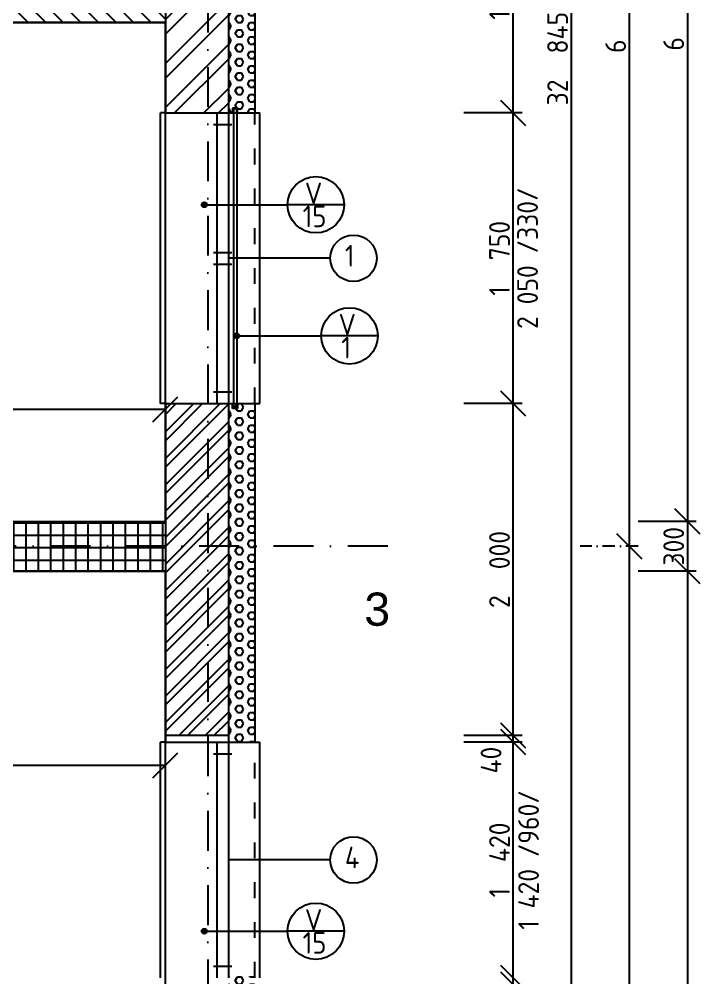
# Model space of a CAD drawing. Extents: x 4511820 to 5180432, y -1526536 to -944957.
# Drawn here: x 5039659 to 5043762, y -1334345 to -1328570 of the extents above; entities that cross this region are included whole.
import ezdxf

# ---------------------------------------------------------------- set-up
doc = ezdxf.new("R2010")
doc.units = 0
doc.header["$MEASUREMENT"] = 0
doc.linetypes.add('ACAD_ISO03W100', pattern=[30, 12, -18])
doc.linetypes.add('BODKOCIARKOVANA_3', pattern=[5.6, 3, -1.3, 0, -1.3])
doc.layers.get('0').update_dxf_attribs({"linetype": 'CONTINUOUS'})
doc.layers.get('Defpoints').update_dxf_attribs({"color": 61, "linetype": 'CONTINUOUS'})
for name, color, linetype in [('KÓTY', 4, 'CONTINUOUS'), ('MÚRY', 1, 'CONTINUOUS'), ('OKNÁ', 143, 'CONTINUOUS'), ('osi', 253, 'CONTINUOUS'), ('Plochy', 41, 'CONTINUOUS'), ('TENKÁ', 7, 'CONTINUOUS'), ('ŠRAFY', 82, 'CONTINUOUS')]:
    doc.layers.add(name, color=color, linetype=linetype)
doc.styles.add('styl1', font='arial.ttf')
doc.styles.add('STYLE1', font='isocp.shx')
doc.dimstyles.new('STANDARD-50', dxfattribs={"dimtxt": 125, "dimasz": 150, "dimexe": 10, "dimexo": 200, "dimgap": 20, "dimtad": 1, "dimdsep": 46, "dimlunit": 6, "dimtxsty": 'STYLE1', "dimblk1": 'OBLIQUE', "dimblk2": 'OBLIQUE', "dimsah": 1, "dimcen": 2.5, "dimse1": 1, "dimse2": 1, "dimadec": 0, "dimazin": 0, "dimtfac": 1, "dimtmove": 1, "dimatfit": 3, "dimldrblk": 'OBLIQUE', "dimfxl": 1, "dimtolj": 1, "dimtzin": 0, "dimarcsym": 0})
pattern_1 = [(0, (0, -175781), (0, 43.3012702), [25, -50]), (120, (0, -175781), (-37.5, -21.6506351), [25, -50]), (60, (25, -175781), (-37.5, 21.6506351), [25, -50])]

# ---------------------------------------------------------------- blocks, each defined once
blk = doc.blocks.new('_OBLIQUE')
at = {"color": 0, "linetype": 'ByBlock'}
blk.add_line((-0.5, -0.5), (0.5, 0.5), dxfattribs=at)
blk = doc.blocks.new('*D22271')
at = {"layer": 'Defpoints', "color": 0}
for p in [(5041881, -1325325.2), (5041881, -1331745.2), (5043337.5, -1331745.2)]:
    blk.add_point(p, dxfattribs=at)
at = {"layer": 'KÓTY', "color": 0, "lineweight": -2}
blk.add_line((5043337.5, -1325325.2), (5043337.5, -1331745.2), dxfattribs=at)
at = {"layer": 'KÓTY', "color": 0, "linetype": 'ByBlock', "lineweight": -2, "xscale": 150, "yscale": 150, "zscale": 150}
for p, rotation in [((5043337.5, -1325325.2), 90), ((5043337.5, -1331745.2), 270)]:
    blk.add_blockref('_OBLIQUE', p, dxfattribs=dict(at, rotation=rotation))
at = {"layer": 'KÓTY', "color": 0, "insert": (5043255, -1328535.2), "char_height": 125, "attachment_point": 5, "rotation": 90, "style": 'STYLE1'}
blk.add_mtext('\\A1;6ﾠ420', dxfattribs=at)
blk = doc.blocks.new('*D22272')
at = {"layer": 'Defpoints', "color": 0}
for p in [(5041881, -1331745.2), (5041881, -1338355.2), (5043337.5, -1338355.2)]:
    blk.add_point(p, dxfattribs=at)
at = {"layer": 'KÓTY', "color": 0, "lineweight": -2}
blk.add_line((5043337.5, -1331745.2), (5043337.5, -1338355.2), dxfattribs=at)
at = {"layer": 'KÓTY', "color": 0, "linetype": 'ByBlock', "lineweight": -2, "xscale": 150, "yscale": 150, "zscale": 150}
for p, rotation in [((5043337.5, -1331745.2), 90), ((5043337.5, -1338355.2), 270)]:
    blk.add_blockref('_OBLIQUE', p, dxfattribs=dict(at, rotation=rotation))
at = {"layer": 'KÓTY', "color": 0, "insert": (5043255, -1335050.2), "char_height": 125, "attachment_point": 5, "rotation": 90, "style": 'STYLE1'}
blk.add_mtext('\\A1;6ﾠ610', dxfattribs=at)
blk = doc.blocks.new('*D22275')
at = {"layer": 'Defpoints', "color": 0}
for p in [(5040921, -1312385.2), (5040921, -1345230.2), (5042987.5, -1345230.2)]:
    blk.add_point(p, dxfattribs=at)
at = {"layer": 'KÓTY', "color": 0, "lineweight": -2}
blk.add_line((5042987.5, -1312385.2), (5042987.5, -1345230.2), dxfattribs=at)
at = {"layer": 'KÓTY', "color": 0, "linetype": 'ByBlock', "lineweight": -2, "xscale": 150, "yscale": 150, "zscale": 150}
for p, rotation in [((5042987.5, -1312385.2), 90), ((5042987.5, -1345230.2), 270)]:
    blk.add_blockref('_OBLIQUE', p, dxfattribs=dict(at, rotation=rotation))
at = {"layer": 'KÓTY', "color": 0, "insert": (5042905, -1328807.7), "char_height": 125, "attachment_point": 5, "rotation": 90, "style": 'STYLE1'}
blk.add_mtext('\\A1;32ﾠ845', dxfattribs=at)
blk = doc.blocks.new('*D22280')
at = {"layer": 'Defpoints', "color": 0}
for p in [(5040921, -1334385.2), (5042637.5, -1334385.2), (5040921, -1335885.2)]:
    blk.add_point(p, dxfattribs=at)
at = {"layer": 'KÓTY', "color": 0, "lineweight": -2}
blk.add_line((5042637.5, -1335885.2), (5042637.5, -1334385.2), dxfattribs=at)
at = {"layer": 'KÓTY', "color": 0, "linetype": 'ByBlock', "lineweight": -2, "xscale": 150, "yscale": 150, "zscale": 150}
for p, rotation in [((5042637.5, -1334385.2), 90), ((5042637.5, -1335885.2), 270)]:
    blk.add_blockref('_OBLIQUE', p, dxfattribs=dict(at, rotation=rotation))
at = {"layer": 'KÓTY', "color": 0, "insert": (5042555, -1335135.2), "char_height": 125, "attachment_point": 5, "rotation": 90, "style": 'STYLE1'}
blk.add_mtext('\\A1;1ﾠ500', dxfattribs=at)
blk = doc.blocks.new('*D22281')
at = {"layer": 'Defpoints', "color": 0}
for p in [(5040921, -1332925.2), (5042637.5, -1332925.2), (5040921, -1334345.2)]:
    blk.add_point(p, dxfattribs=at)
at = {"layer": 'KÓTY', "color": 0, "lineweight": -2}
blk.add_line((5042637.5, -1334345.2), (5042637.5, -1332925.2), dxfattribs=at)
at = {"layer": 'KÓTY', "color": 0, "linetype": 'ByBlock', "lineweight": -2, "xscale": 150, "yscale": 150, "zscale": 150}
for p, rotation in [((5042637.5, -1332925.2), 90), ((5042637.5, -1334345.2), 270)]:
    blk.add_blockref('_OBLIQUE', p, dxfattribs=dict(at, rotation=rotation))
at = {"layer": 'KÓTY', "color": 0, "insert": (5042555, -1333635.2), "char_height": 125, "attachment_point": 5, "rotation": 90, "style": 'STYLE1'}
blk.add_mtext('\\A1;1ﾠ420', dxfattribs=at)
blk = doc.blocks.new('*D22282')
at = {"layer": 'Defpoints', "color": 0}
for p in [(5040921, -1330885.2), (5042637.5, -1330885.2), (5040921, -1332885.2)]:
    blk.add_point(p, dxfattribs=at)
at = {"layer": 'KÓTY', "color": 0, "lineweight": -2}
blk.add_line((5042637.5, -1332885.2), (5042637.5, -1330885.2), dxfattribs=at)
at = {"layer": 'KÓTY', "color": 0, "linetype": 'ByBlock', "lineweight": -2, "xscale": 150, "yscale": 150, "zscale": 150}
for p, rotation in [((5042637.5, -1330885.2), 90), ((5042637.5, -1332885.2), 270)]:
    blk.add_blockref('_OBLIQUE', p, dxfattribs=dict(at, rotation=rotation))
at = {"layer": 'KÓTY', "color": 0, "insert": (5042555, -1331885.2), "char_height": 125, "attachment_point": 5, "rotation": 90, "style": 'STYLE1'}
blk.add_mtext('\\A1;2ﾠ000', dxfattribs=at)
blk = doc.blocks.new('*D22283')
at = {"layer": 'Defpoints', "color": 0}
for p in [(5040921, -1329135.2), (5042637.5, -1329135.2), (5040921, -1330885.2)]:
    blk.add_point(p, dxfattribs=at)
at = {"layer": 'KÓTY', "color": 0, "lineweight": -2}
blk.add_line((5042637.5, -1330885.2), (5042637.5, -1329135.2), dxfattribs=at)
at = {"layer": 'KÓTY', "color": 0, "linetype": 'ByBlock', "lineweight": -2, "xscale": 150, "yscale": 150, "zscale": 150}
for p, rotation in [((5042637.5, -1329135.2), 90), ((5042637.5, -1330885.2), 270)]:
    blk.add_blockref('_OBLIQUE', p, dxfattribs=dict(at, rotation=rotation))
at = {"layer": 'KÓTY', "color": 0, "insert": (5042555, -1330010.2), "char_height": 125, "attachment_point": 5, "rotation": 90, "style": 'STYLE1'}
blk.add_mtext('\\A1;1ﾠ750', dxfattribs=at)
blk = doc.blocks.new('*D22284')
at = {"layer": 'Defpoints', "color": 0}
for p in [(5040921, -1327555.2), (5042637.5, -1327555.2), (5040921, -1329135.2)]:
    blk.add_point(p, dxfattribs=at)
at = {"layer": 'KÓTY', "color": 0, "lineweight": -2}
blk.add_line((5042637.5, -1329135.2), (5042637.5, -1327555.2), dxfattribs=at)
at = {"layer": 'KÓTY', "color": 0, "linetype": 'ByBlock', "lineweight": -2, "xscale": 150, "yscale": 150, "zscale": 150}
for p, rotation in [((5042637.5, -1327555.2), 90), ((5042637.5, -1329135.2), 270)]:
    blk.add_blockref('_OBLIQUE', p, dxfattribs=dict(at, rotation=rotation))
at = {"layer": 'KÓTY', "color": 0, "insert": (5042555, -1328345.2), "char_height": 125, "attachment_point": 5, "rotation": 90, "style": 'STYLE1'}
blk.add_mtext('\\A1;1ﾠ580', dxfattribs=at)
blk = doc.blocks.new('*D22295')
at = {"layer": 'Defpoints', "color": 0}
for p in [(5040921, -1334345.2), (5042637.5, -1334345.2), (5040921, -1334385.2)]:
    blk.add_point(p, dxfattribs=at)
at = {"layer": 'KÓTY', "color": 0, "lineweight": -2}
blk.add_line((5042637.5, -1334385.2), (5042637.5, -1334345.2), dxfattribs=at)
at = {"layer": 'KÓTY', "color": 0, "linetype": 'ByBlock', "lineweight": -2, "xscale": 150, "yscale": 150, "zscale": 150}
for p, rotation in [((5042637.5, -1334345.2), 90), ((5042637.5, -1334385.2), 270)]:
    blk.add_blockref('_OBLIQUE', p, dxfattribs=dict(at, rotation=rotation))
at = {"layer": 'KÓTY', "color": 0, "insert": (5042525.5, -1334491), "char_height": 125, "attachment_point": 5, "rotation": 90, "style": 'STYLE1'}
blk.add_mtext('\\A1;40', dxfattribs=at)
blk = doc.blocks.new('*D22296')
at = {"layer": 'Defpoints', "color": 0}
for p in [(5040921, -1332885.2), (5042637.5, -1332885.2), (5040921, -1332925.2)]:
    blk.add_point(p, dxfattribs=at)
at = {"layer": 'KÓTY', "color": 0, "lineweight": -2}
blk.add_line((5042637.5, -1332925.2), (5042637.5, -1332885.2), dxfattribs=at)
at = {"layer": 'KÓTY', "color": 0, "linetype": 'ByBlock', "lineweight": -2, "xscale": 150, "yscale": 150, "zscale": 150}
for p, rotation in [((5042637.5, -1332885.2), 90), ((5042637.5, -1332925.2), 270)]:
    blk.add_blockref('_OBLIQUE', p, dxfattribs=dict(at, rotation=rotation))
at = {"layer": 'KÓTY', "color": 0, "insert": (5042504, -1333033.5), "char_height": 125, "attachment_point": 5, "rotation": 90, "style": 'STYLE1'}
blk.add_mtext('\\A1;40', dxfattribs=at)
blk = doc.blocks.new('*D22300')
at = {"layer": 'Defpoints', "color": 0}
for p in [(5040541, -1325475.2), (5040541, -1331595.2), (5043687.5, -1331595.2)]:
    blk.add_point(p, dxfattribs=at)
at = {"layer": 'KÓTY', "color": 0, "lineweight": -2}
blk.add_line((5043687.5, -1325475.2), (5043687.5, -1331595.2), dxfattribs=at)
at = {"layer": 'KÓTY', "color": 0, "linetype": 'ByBlock', "lineweight": -2, "xscale": 150, "yscale": 150, "zscale": 150}
for p, rotation in [((5043687.5, -1325475.2), 90), ((5043687.5, -1331595.2), 270)]:
    blk.add_blockref('_OBLIQUE', p, dxfattribs=dict(at, rotation=rotation))
at = {"layer": 'KÓTY', "color": 0, "insert": (5043605, -1328535.2), "char_height": 125, "attachment_point": 5, "rotation": 90, "style": 'STYLE1'}
blk.add_mtext('\\A1;6ﾠ120', dxfattribs=at)
blk = doc.blocks.new('*D22301')
at = {"layer": 'Defpoints', "color": 0}
for p in [(5040541, -1331595.2), (5040541, -1331895.2), (5043687.5, -1331895.2)]:
    blk.add_point(p, dxfattribs=at)
at = {"layer": 'KÓTY', "color": 0, "lineweight": -2}
blk.add_line((5043687.5, -1331595.2), (5043687.5, -1331895.2), dxfattribs=at)
at = {"layer": 'KÓTY', "color": 0, "linetype": 'ByBlock', "lineweight": -2, "xscale": 150, "yscale": 150, "zscale": 150}
for p, rotation in [((5043687.5, -1331595.2), 90), ((5043687.5, -1331895.2), 270)]:
    blk.add_blockref('_OBLIQUE', p, dxfattribs=dict(at, rotation=rotation))
at = {"layer": 'KÓTY', "color": 0, "insert": (5043605, -1331745.2), "char_height": 125, "attachment_point": 5, "rotation": 90, "style": 'STYLE1'}
blk.add_mtext('\\A1;300', dxfattribs=at)
blk = doc.blocks.new('*D22302')
at = {"layer": 'Defpoints', "color": 0}
for p in [(5040541, -1331895.2), (5040541, -1338205.2), (5043687.5, -1338205.2)]:
    blk.add_point(p, dxfattribs=at)
at = {"layer": 'KÓTY', "color": 0, "lineweight": -2}
blk.add_line((5043687.5, -1331895.2), (5043687.5, -1338205.2), dxfattribs=at)
at = {"layer": 'KÓTY', "color": 0, "linetype": 'ByBlock', "lineweight": -2, "xscale": 150, "yscale": 150, "zscale": 150}
for p, rotation in [((5043687.5, -1331895.2), 90), ((5043687.5, -1338205.2), 270)]:
    blk.add_blockref('_OBLIQUE', p, dxfattribs=dict(at, rotation=rotation))
at = {"layer": 'KÓTY', "color": 0, "insert": (5043605, -1335050.2), "char_height": 125, "attachment_point": 5, "rotation": 90, "style": 'STYLE1'}
blk.add_mtext('\\A1;6ﾠ310', dxfattribs=at)
blk = doc.blocks.new('*D22894')
at = {"layer": 'Defpoints', "color": 0}
for p in [(5040541, -1332925.2), (5040541, -1333065), (5035621, -1333095.2)]:
    blk.add_point(p, dxfattribs=at)
at = {"layer": 'KÓTY', "color": 0, "lineweight": -2}
blk.add_line((5035621, -1333065), (5040541, -1333065), dxfattribs=at)
at = {"layer": 'KÓTY', "color": 0, "linetype": 'ByBlock', "lineweight": -2, "xscale": 150, "yscale": 150, "zscale": 150, "rotation": 180}
blk.add_blockref('_OBLIQUE', (5035621, -1333065), dxfattribs=at)
at = {"layer": 'KÓTY', "color": 0, "linetype": 'ByBlock', "lineweight": -2, "xscale": 150, "yscale": 150, "zscale": 150}
blk.add_blockref('_OBLIQUE', (5040541, -1333065), dxfattribs=at)
at = {"layer": 'KÓTY', "color": 0, "insert": (5038081, -1332982.5), "char_height": 125, "attachment_point": 5, "style": 'STYLE1'}
blk.add_mtext('\\A1;4ﾠ920', dxfattribs=at)
blk = doc.blocks.new('*D23202')
at = {"layer": 'Defpoints', "color": 0}
for p in [(5040541, -1330920), (5035531, -1331595.2), (5040541, -1331595.2)]:
    blk.add_point(p, dxfattribs=at)
at = {"layer": 'KÓTY', "color": 0, "lineweight": -2}
blk.add_line((5035531, -1330920), (5040541, -1330920), dxfattribs=at)
at = {"layer": 'KÓTY', "color": 0, "linetype": 'ByBlock', "lineweight": -2, "xscale": 150, "yscale": 150, "zscale": 150, "rotation": 180}
blk.add_blockref('_OBLIQUE', (5035531, -1330920), dxfattribs=at)
at = {"layer": 'KÓTY', "color": 0, "linetype": 'ByBlock', "lineweight": -2, "xscale": 150, "yscale": 150, "zscale": 150}
blk.add_blockref('_OBLIQUE', (5040541, -1330920), dxfattribs=at)
at = {"layer": 'KÓTY', "color": 0, "insert": (5038036, -1330837.5), "char_height": 125, "attachment_point": 5, "style": 'STYLE1'}
blk.add_mtext('\\A1;5ﾠ010', dxfattribs=at)

msp = doc.modelspace()

# ---------------------------------------------------------------- hatches: boundary and pattern name
at = {"layer": 'TENKÁ'}
h = msp.add_hatch(color=256, dxfattribs=at)
h.dxf.hatch_style = 1
h.paths.add_polyline_path([(5040951, -1329135.191), (5040951, -1329110.191), (5040971, -1329110.191), (5040971, -1329135.191), (5040976, -1329135.191), (5040976, -1329105.191), (5040946, -1329105.191), (5040946, -1329135.191)])
h = msp.add_hatch(color=256, dxfattribs=at)
h.dxf.hatch_style = 1
h.paths.add_polyline_path([(5040790.327, -1329687.957, 2.41421356), (5040775.327, -1329702.957, 0.41421356)])
h = msp.add_hatch(color=256, dxfattribs=at)
h.dxf.hatch_style = 1
h.paths.add_polyline_path([(5040986, -1330478.191, 2.41421356), (5040971, -1330493.191, 0.41421356)])
h = msp.add_hatch(color=256, dxfattribs=at)
h.dxf.hatch_style = 1
h.paths.add_polyline_path([(5040951, -1330885.191), (5040951, -1330910.191), (5040971, -1330910.191), (5040971, -1330885.191), (5040976, -1330885.191), (5040976, -1330915.191), (5040946, -1330915.191), (5040946, -1330885.191)])
h = msp.add_hatch(color=256, dxfattribs=at)
h.dxf.hatch_style = 1
h.paths.add_polyline_path([(5040790.327, -1334064.457, 2.41421356), (5040775.327, -1334079.457, 0.41421356)])
at = {"layer": 'ŠRAFY', "ltscale": 0.25}
h = msp.add_hatch(dxfattribs=at)
h.set_pattern_fill('ANSI31', color=256, scale=600, angle=90, style=0)
h.set_pattern_definition([(135, (-2976355.03, 23031.926), (-53.0330086, -53.0330086), [])])
h.paths.add_polyline_path([(5035416, -1325475.191), (5035531, -1325475.191), (5035531, -1328475.191), (5040541, -1328475.191), (5040541, -1328590.191), (5035531, -1328590.191), (5035531, -1328685.191), (5035531, -1328695.191), (5035416, -1328695.191), (5035416, -1328685.191), (5035416, -1327475.191), (5035416, -1327360.191)])
at = {"layer": 'ŠRAFY'}
h = msp.add_hatch(dxfattribs=at)
h.set_pattern_fill('ANSI32', color=256, scale=500)
h.set_pattern_definition([(45, (584112, -84217.88), (-132.5825215, 132.5825215), []), (45, (584200.39, -84217.88), (-132.5825215, 132.5825215), [])])
h.paths.add_polyline_path([(5040851, -1329135.191), (5040921, -1329135.191), (5040921, -1327555.191), (5040851, -1327555.191), (5040541, -1327555.191), (5040541, -1328425.191), (5040541, -1328475.191), (5040541, -1328590.191), (5040541, -1328660.191), (5040541, -1329135.191)])
h = msp.add_hatch(dxfattribs=at)
h.set_pattern_fill('HEX', color=256, scale=200)
h.set_pattern_definition(pattern_1)
h.paths.add_polyline_path([(5041081, -1329135.191), (5041081, -1327555.191), (5040921, -1327555.191), (5040921, -1329135.191)])
h = msp.add_hatch(dxfattribs=at)
h.set_pattern_fill('ANSI32', color=256, scale=300)
h.paths.add_polyline_path([(5040851, -1330885.191), (5040541, -1330885.191), (5040541, -1331595.191), (5040541, -1331895.191), (5040541, -1332885.191), (5040921, -1332885.191), (5040921, -1330885.191)])
h = msp.add_hatch(dxfattribs=at)
h.set_pattern_fill('HEX', color=256, scale=200)
h.set_pattern_definition(pattern_1)
h.paths.add_polyline_path([(5040921, -1332925.191), (5041081, -1332925.191), (5041081, -1330885.191), (5040921, -1330885.191), (5040921, -1332885.191)])
at = {"layer": 'ŠRAFY', "ltscale": 0.25}
h = msp.add_hatch(dxfattribs=at)
h.set_pattern_fill('ANSI37', color=256, scale=600, angle=45)
h.set_pattern_definition([(90, (-3307273.674, 493071.734), (-75, 1e-14), []), (180, (-3307273.674, 493071.734), (-1e-14, -75), [])])
h.paths.add_polyline_path([(5033291, -1331895.191), (5033406, -1331895.191), (5035506, -1331895.191), (5035621, -1331895.191), (5040541, -1331895.191), (5040541, -1331595.191), (5035531, -1331595.191), (5035416, -1331595.191), (5033531, -1331595.191), (5033416, -1331595.191), (5033291, -1331595.191)])
at = {"layer": 'ŠRAFY'}
h = msp.add_hatch(dxfattribs=at)
h.set_pattern_fill('HEX', color=256, scale=200)
h.set_pattern_definition([(0, (0, -175771.395), (0, 43.3012702), [25, -50]), (120, (0, -175771.395), (-37.5, -21.6506351), [25, -50]), (60, (25, -175771.395), (-37.5, 21.6506351), [25, -50])])
h.paths.add_polyline_path([(5040921, -1335900.587), (5041081, -1335900.587), (5041081, -1334335.587), (5040921, -1334335.587), (5040921, -1334375.587), (5040921, -1335875.587)])

# ---------------------------------------------------------------- linework, layer by layer
at = {"layer": 'KÓTY', "ltscale": 0.25}
for p, q in [((5042690.903, -1329135.191), (5042340.903, -1329135.191)), ((5042690.903, -1330885.191), (5042340.903, -1330885.191)), ((5043740.903, -1331595.191), (5043390.903, -1331595.191)), ((5043740.903, -1331895.191), (5043390.903, -1331895.191)), ((5042690.903, -1332885.191), (5042340.903, -1332885.191)), ((5042690.903, -1332925.191), (5042340.903, -1332925.191))]:
    msp.add_line(p, q, dxfattribs=at)
at = {"layer": 'KÓTY', "linetype": 'BODKOCIARKOVANA_3', "ltscale": 25}
msp.add_line((5043390.903, -1331745.191), (5043040.903, -1331745.191), dxfattribs=at)
at = {"layer": 'MÚRY'}
for p, q in [((5041081, -1327555.191), (5041081, -1329135.191)), ((5041081, -1327555.191), (5041081, -1329135.191)), ((5035531, -1328590.191), (5040541, -1328590.191)), ((5040541, -1328590.191), (5040541, -1329135.191)), ((5040541, -1328660.191), (5040541, -1329135.191)), ((5040541, -1329135.191), (5041081, -1329135.191)), ((5040541, -1330885.191), (5040541, -1331595.191)), ((5040541, -1330885.191), (5041081, -1330885.191)), ((5041081, -1330885.191), (5041081, -1332925.191)), ((5041081, -1330885.191), (5041081, -1332925.191)), ((5035531, -1331595.191), (5040541, -1331595.191)), ((5035621, -1331895.191), (5040541, -1331895.191)), ((5040541, -1331895.191), (5040541, -1332925.191)), ((5040541, -1332925.191), (5041081, -1332925.191))]:
    msp.add_line(p, q, dxfattribs=at)
at = {"layer": 'OKNÁ', "ltscale": 0.25}
for p, q in [((5040851, -1329135.191), (5040851, -1330885.191)), ((5040921, -1329135.191), (5040921, -1330885.191)), ((5040951, -1329135.191), (5040951, -1330885.191)), ((5040951, -1329135.191), (5040951, -1330885.191)), ((5040971, -1329135.191), (5040971, -1330885.191)), ((5040831, -1329205.191), (5040941, -1329205.191)), ((5040831, -1329205.191), (5040941, -1329205.191)), ((5040831, -1329975.191), (5040941, -1329975.191)), ((5040831, -1329975.191), (5040941, -1329975.191)), ((5041534.854, -1330010.191), (5040921, -1330010.191)), ((5040831, -1330045.191), (5040941, -1330045.191)), ((5040831, -1330045.191), (5040941, -1330045.191)), ((5040831, -1330815.191), (5040941, -1330815.191)), ((5040831, -1330815.191), (5040941, -1330815.191)), ((5040851, -1332925.191), (5040851, -1334345.191)), ((5040921, -1332925.191), (5040921, -1334345.191)), ((5040831, -1332995.191), (5040941, -1332995.191)), ((5040831, -1332995.191), (5040941, -1332995.191)), ((5041534.854, -1333635.191), (5040921, -1333635.191)), ((5040831, -1334275.191), (5040941, -1334275.191)), ((5040831, -1334275.191), (5040941, -1334275.191))]:
    msp.add_line(p, q, dxfattribs=at)
for centre in [(5041674.854, -1330010.191), (5041674.854, -1333635.191)]:
    msp.add_circle(centre, 140, dxfattribs=at)
at = {"layer": 'osi', "linetype": 'BODKOCIARKOVANA_3', "ltscale": 80}
for p, q in [((5040796, -1310038), (5040796, -1347555.191)), ((5041881, -1331745.191), (4978211, -1331745.191))]:
    msp.add_line(p, q, dxfattribs=at)
at = {"layer": 'Plochy'}
for points in [[(5040541, -1328590.191), (5035531, -1328590.191), (5035531, -1331595.191), (5040541, -1331595.191)], [(5040541, -1331895.191), (5035621, -1331895.191), (5035621, -1333645.191), (5035506, -1333645.191), (5035506, -1334895.191), (5040541, -1334895.191)]]:
    msp.add_lwpolyline(points, close=True, dxfattribs=at)
at = {"layer": 'TENKÁ'}
for p, q in [((5040921, -1327555.191), (5040921, -1329135.191)), ((5040921, -1327555.191), (5040921, -1329135.191)), ((5040541, -1328425.191), (5040541, -1328590.191)), ((5040976, -1329105.191), (5040946, -1329105.191)), ((5040946, -1329105.191), (5040946, -1329135.191)), ((5040951, -1329135.191), (5040951, -1329105.191)), ((5040976, -1329135.191), (5040976, -1329105.191)), ((5040971, -1329110.191), (5040951, -1329110.191)), ((5040951, -1329110.191), (5040951, -1329135.191)), ((5040971, -1329135.191), (5040971, -1329110.191)), ((5040921, -1330885.191), (5040921, -1332925.191)), ((5040921, -1330885.191), (5040921, -1332925.191)), ((5040946, -1330915.191), (5040946, -1330885.191)), ((5040951, -1330885.191), (5040951, -1330915.191)), ((5040951, -1330910.191), (5040951, -1330885.191)), ((5040971, -1330885.191), (5040971, -1330910.191)), ((5040976, -1330885.191), (5040976, -1330915.191)), ((5040976, -1330915.191), (5040946, -1330915.191)), ((5040971, -1330910.191), (5040951, -1330910.191)), ((5040541, -1331595.191), (5040541, -1331895.191)), ((5040921, -1332885.191), (5040541, -1332885.191))]:
    msp.add_line(p, q, dxfattribs=at)
at = {"layer": 'TENKÁ', "ltscale": 0.25}
for p, q in [((5040511, -1330885.191), (5040511, -1329135.191)), ((5040541, -1329135.191), (5040511, -1329135.191)), ((5041081, -1329135.191), (5041111, -1329135.191)), ((5041111, -1330885.191), (5041111, -1329135.191)), ((5040775.327, -1329687.957), (5041277.729, -1329687.957)), ((5041617.729, -1329687.957), (5041277.729, -1329687.957)), ((5040971, -1330478.191), (5041480.836, -1330478.191)), ((5041820.836, -1330478.191), (5041480.836, -1330478.191)), ((5040541, -1330885.191), (5040511, -1330885.191)), ((5041081, -1330885.191), (5041111, -1330885.191)), ((5040511, -1334345.191), (5040511, -1332925.191)), ((5040541, -1332925.191), (5040511, -1332925.191)), ((5041081, -1332925.191), (5041111, -1332925.191)), ((5041111, -1334345.191), (5041111, -1332925.191)), ((5040775.327, -1334064.457), (5041277.729, -1334064.457)), ((5041617.729, -1334064.457), (5041277.729, -1334064.457))]:
    msp.add_line(p, q, dxfattribs=at)
at = {"layer": 'TENKÁ', "linetype": 'ACAD_ISO03W100', "ltscale": 8}
for p, q in [((5040541, -1330885.191), (5040541, -1329135.191)), ((5041081, -1330885.191), (5041081, -1329135.191)), ((5040541, -1334345.191), (5040541, -1332925.191)), ((5041081, -1334345.191), (5041081, -1332925.191))]:
    msp.add_line(p, q, dxfattribs=at)
at = {"layer": 'TENKÁ', "ltscale": 0.25}
for centre in [(5041447.729, -1329687.957), (5041650.836, -1330478.191), (5041447.729, -1334064.457)]:
    msp.add_circle(centre, 170, dxfattribs=at)
at = {"layer": 'TENKÁ'}
for centre in [(5040775.327, -1329687.957), (5040971, -1330478.191), (5040775.327, -1334064.457)]:
    msp.add_circle(centre, 15, dxfattribs=at)

# ---------------------------------------------------------------- texts
at = {"layer": 'KÓTY', "char_height": 125, "attachment_point": 5, "rotation": 90, "style": 'STYLE1'}
for s, insert in [('\\A1;2 050 /330/', (5042723.957, -1330010.191)), ('\\A1;1 420 /960/', (5042729.957, -1333635.191))]:
    msp.add_mtext(s, dxfattribs=dict(at, insert=insert))
at = {"layer": 'TENKÁ', "style": 'STYLE1'}
for s, p in [('V', (5041381.699, -1329684.457)), ('15', (5041368.199, -1329823.094)), ('1', (5041622.823, -1330060.191)), ('V', (5041584.806, -1330474.691)), ('1', (5041601.306, -1330613.328)), ('4', (5041622.823, -1333685.191)), ('V', (5041381.699, -1334060.957)), ('15', (5041368.199, -1334199.594))]:
    msp.add_text(s, height=130, dxfattribs=at).set_placement(p)
at = {"layer": 'TENKÁ', "ltscale": 0.25, "style": 'styl1'}
msp.add_text('3', height=200, dxfattribs=at).set_placement((5041740.054, -1332224.269))

# ---------------------------------------------------------------- dimensions: what is measured, and where the dimension line sits
at = {"layer": 'KÓTY'}
for base, p1, p2, picture, middle in [((5042987.5, -1345230.191), (5040921, -1312385.191), (5040921, -1345230.191), '*D22275', (5042904.957, -1328807.691)), ((5043337.5, -1331745.191), (5041881, -1325325.191), (5041881, -1331745.191), '*D22271', (5043254.957, -1328535.191)), ((5043687.5, -1331595.191), (5040541, -1325475.191), (5040541, -1331595.191), '*D22300', (5043604.957, -1328535.191)), ((5042637.5, -1327555.191), (5040921, -1329135.191), (5040921, -1327555.191), '*D22284', (5042554.957, -1328345.191)), ((5042637.5, -1329135.191), (5040921, -1330885.191), (5040921, -1329135.191), '*D22283', (5042554.957, -1330010.191)), ((5042637.5, -1330885.191), (5040921, -1332885.191), (5040921, -1330885.191), '*D22282', (5042554.957, -1331885.191)), ((5043687.5, -1331895.191), (5040541, -1331595.191), (5040541, -1331895.191), '*D22301', (5043605, -1331745.191)), ((5043337.5, -1338355.191), (5041881, -1331745.191), (5041881, -1338355.191), '*D22272', (5043254.957, -1335050.191)), ((5043687.5, -1338205.191), (5040541, -1331895.191), (5040541, -1338205.191), '*D22302', (5043604.957, -1335050.191)), ((5042637.5, -1332925.191), (5040921, -1334345.191), (5040921, -1332925.191), '*D22281', (5042554.957, -1333635.191)), ((5042637.5, -1334385.191), (5040921, -1335885.191), (5040921, -1334385.191), '*D22280', (5042554.957, -1335135.191))]:
    dim = msp.add_linear_dim(base=base, p1=p1, p2=p2, angle=90, dimstyle='STANDARD-50', dxfattribs=at)
    dim.commit()
    dim.dimension.update_dxf_attribs({"geometry": picture, "text_midpoint": middle})
for base, p1, p2, picture, middle in [((5040541, -1330920), (5035531, -1331595.191), (5040541, -1331595.191), '*D23202', (5038036, -1330837.457)), ((5040541, -1333065), (5035621, -1333095.191), (5040541, -1332925.191), '*D22894', (5038081, -1332982.457))]:
    dim = msp.add_linear_dim(base=base, p1=p1, p2=p2, dimstyle='STANDARD-50', dxfattribs=at)
    dim.commit()
    dim.dimension.update_dxf_attribs({"geometry": picture, "text_midpoint": middle})
for base, p1, p2, picture, middle in [((5042637.5, -1332885.191), (5040921, -1332925.191), (5040921, -1332885.191), '*D22296', (5042586.5, -1333033.5)), ((5042637.5, -1334345.191), (5040921, -1334385.191), (5040921, -1334345.191), '*D22295', (5042608, -1334491))]:
    dim = msp.add_linear_dim(base=base, p1=p1, p2=p2, angle=90, dimstyle='STANDARD-50', dxfattribs=at)
    dim.commit()
    dim.dimension.update_dxf_attribs({"geometry": picture, "text_midpoint": middle, "dimtype": 160})

doc.saveas('drawing.dxf')
